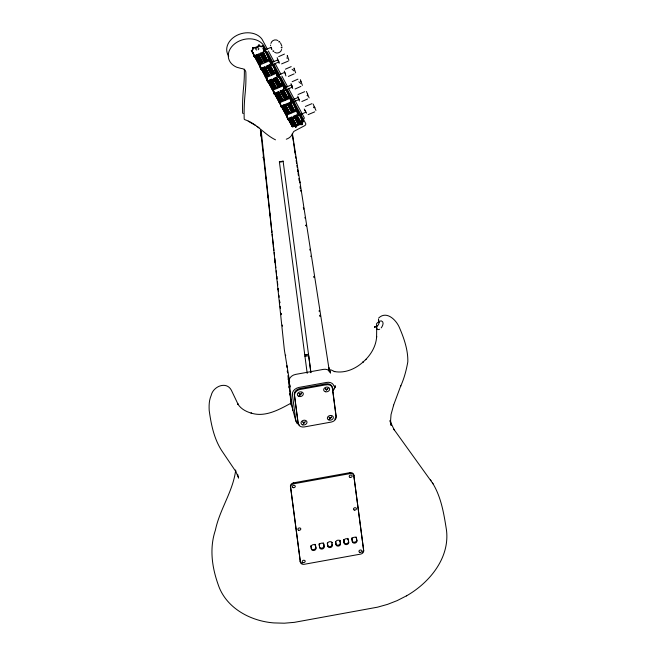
<?xml version="1.0" encoding="UTF-8"?>
<svg xmlns="http://www.w3.org/2000/svg" width="656" height="656" viewBox="0 0 656 656"><rect width="100%" height="100%" fill="white"/><g stroke="black" fill="none" stroke-linecap="round" stroke-linejoin="round"><path stroke-width="0.98" d="M376.708 326.663L376.585 337.397L376.642 336.389C376.257 345.269 371.698 353.494 365.556 359.726L366.015 359.291L362.784 362.309L363.186 361.923C355.372 369.025 344.826 373.584 334.183 371.501L334.716 371.64L330.755 369.779M376.421 326.795L376.97 328.976L378.266 329.632L379.676 329.263M378.446 320.71L378.463 319.652L378.873 322.662M378.545 320.645L378.561 319.562L378.979 322.613M237.644 474.345L238.612 478.093L235.93 471.697L221.687 450.59C213.987 438.684 211.093 424.284 209.19 410.41C208.944 405.342 209.067 400.062 211.216 395.355C213.093 386.45 226.402 380.767 231.347 390.205L238.177 404.514L237.62 403.604C240.531 408.778 246.107 411.697 251.642 413.247L251.01 413.034C265.081 417.626 279.136 409.606 291.059 403.145L291.166 404.752M328.771 368.041C329.935 367.475 331.961 379.857 328.902 367.68M235.643 469.983L235.586 471.738L235.627 470.688C232.79 491.729 219.678 509.482 215.398 530.138C209.346 548.137 211.896 566.981 218.177 584.611C225.894 608.022 250.551 621.199 273.995 622.921L284.302 623.2L294.364 622.347L377.585 607.161L387.532 604.373L397.175 600.609L406.671 595.746M335.011 387.343L335.15 385.679L334.601 388.016L333.141 390.353L335.011 387.343L333.838 385.818A6.658 5.15 -14.5 0 0 326.737 382.407L299.095 387.401A7.56 5.847 -14.5 0 0 292.42 394.559L295.905 421.357L297.562 423.85A5.117 0.836 63.8 0 1 295.298 419.028L291.059 403.145M253.544 54.694L251.494 50.619A3.313 2.558 -14.5 0 0 252.732 47.462A5.01 3.879 -14.5 0 0 258.972 44.829A2.673 2.075 -14.5 0 0 262.736 45.879L264.786 49.954M269.583 58.876L269.731 58.245M276.332 71.414L276.479 70.782M283.08 83.952L283.228 83.328M289.829 96.498L289.977 95.866M296.578 109.035L296.725 108.404M300.087 114.652L303.302 121.516A3.313 2.558 -14.5 0 0 302.063 124.673A5.01 3.879 -14.5 0 0 295.815 127.305A2.673 2.075 -14.5 0 0 294.724 126.132M291.789 86.272L291.395 84.927L292.297 86.887M393.403 405.695L400.8 385.744L400.562 386.368C404.162 378.594 406.31 370.246 407.819 361.85C408.114 350.222 404.145 338.594 399.586 327.984C396.486 320.136 386.491 310.091 378.504 318.201M393.625 405.121L391.025 414.617L390.591 420.537L391.124 425.391L389.926 420.48M263.745 51.676L263.261 48.077L264.803 50.947M270.493 64.222L270.01 60.614L259.604 65.001L260.768 68.519M277.242 76.76L276.758 73.16L266.352 77.547L267.623 80.647A1.238 0.648 26.8 0 0 267.943 80.754M283.991 89.298L283.507 85.698L273.101 90.085L274.372 93.193A1.238 0.648 26.8 0 0 274.692 93.3M290.739 101.836L290.255 98.236L279.85 102.623L281.129 106.428M297.488 114.382L297.004 110.782L286.598 115.169L287.869 118.269A1.238 0.648 26.8 0 0 288.189 118.375M270.92 43.419C271.633 40.385 275.323 38.876 277.947 40.582M281.654 49.487C280.94 52.521 277.25 54.03 274.626 52.324M271.215 47.814L271.133 47.306L263.655 50.463M301.58 393.329L300.571 394.74L299.136 393.739M327.91 388.573L327.36 389.41M381.21 327.877C382.71 326.057 384.531 321.793 381.218 320.858L379.808 321.219M304.909 422.284L304.253 423.12L302.818 422.12M331.247 417.519L330.681 418.257M327.106 389.746L325.466 388.983M298.8 396.068L299.981 394.805L300.095 395.248M301.637 393.026L300.456 394.297L299.005 393.502M327.967 388.27L326.786 389.541L325.335 388.746M305.319 421.406L304.138 422.677L302.687 421.882M328.812 419.692L330.001 418.421L330.017 418.971M331.657 416.65L330.468 417.921L329.017 417.126M303.564 423.842L303.662 423.186M406.417 595.902C429.475 582.799 450.106 557.83 446.441 529.827C443.891 513.763 441.25 497.084 432.542 483.013M375.486 326.376L374.601 327.041L377.208 325.835M375.494 326.483L374.584 327.172L377.233 325.95M285.417 69.167L291.198 66.617M294.142 73.882L288.361 76.432M292.166 81.705L297.947 79.155M300.891 86.42L295.11 88.97M271.33 65.239L278.833 61.967M277.168 75.547L284.647 72.39L285.032 73.005M281.736 107.092L280.776 105.009M291.576 102.861L299.046 99.425M288.517 119.605L287.804 118.375M298.324 115.399L305.803 112.25L305.729 111.741M284.45 54.071L278.685 56.613M281.613 63.894L288.23 61.098M304.696 91.692L298.07 94.489M301.858 101.516L307.615 98.974M305.335 106.444L311.953 103.656M314.716 111.848L308.09 114.636M292.428 126.1A2.673 2.075 -14.5 0 0 292.059 126.255L251.494 50.619M253.077 52.373L254.774 56.801M263.023 48.175L263.712 50.52M256.816 54.678L261.424 63.263L256.832 54.719M257.578 54.358L261.99 63.025L257.595 54.399M258.341 54.03L262.949 62.623L258.357 54.079M259.981 53.341L264.393 62.017L259.989 53.39M260.776 53.005L265.385 61.598L260.785 53.054M261.572 52.669L266.172 61.213M263.171 51.996L267.582 60.672L263.179 52.045M268.091 57.58L265.245 51.758M268.698 59.95L268.156 57.556M260.506 67.256L259.825 64.911M266.648 76.449L262.039 67.863L266.451 76.531M269.698 75.161L264.893 66.658L269.509 75.243M272.133 74.136L267.328 65.633L271.937 74.218M268.32 65.215L272.732 73.882M270.01 60.614L275.069 70.02L275.446 72.496L274.905 70.094M267.976 75.891L263.368 67.297L268.173 75.809M268.739 75.563L264.13 66.978L268.935 75.481M271.141 74.554L266.533 65.969L271.338 74.472M274.331 73.21L269.723 64.624L274.528 73.128M267.213 76.211L262.605 67.617L267.41 76.129M273.536 73.546L268.927 64.96L273.732 73.464M267.254 79.794L266.574 77.449M268.591 80.483L273.396 88.986L268.788 80.401M269.354 80.163L274.159 88.667L269.55 80.081M270.133 79.884L274.921 88.347L270.313 79.753M270.895 79.565L275.684 88.027L271.092 79.483M271.658 79.245L276.447 87.699L271.855 79.163M273.29 78.556L278.087 87.01L273.478 78.425M274.085 78.22L278.882 86.674L274.282 78.138M274.872 77.834L279.669 86.297M275.676 77.498L280.481 86.002L275.873 77.416M276.479 77.211L281.276 85.665L276.676 77.129M281.588 82.664L278.743 76.842M282.269 85.001L281.654 82.631M283.917 88.084L291.395 84.927M275.356 93.07L280.145 101.532L275.553 92.988M276.102 92.701L280.907 101.204L276.315 92.668M276.865 92.381L281.67 100.885L277.062 92.299M277.627 92.061L282.433 100.565L277.824 91.971M278.406 91.783L283.195 100.245L278.587 91.651M280.03 91.045L284.835 99.556L280.227 90.963M280.834 90.758L285.631 99.22L281.022 90.626M286.418 98.835L281.818 90.29M282.424 90.036L287.23 98.548L282.629 90.003M283.22 89.7L288.025 98.211L283.417 89.618M283.892 90.717L292.305 87.166M288.337 95.202L285.491 89.38M280.752 104.878L280.137 102.5M282.285 105.477L286.893 114.07L282.301 105.526M283.048 105.157L287.656 113.75L283.064 105.206M288.566 102.828L293.175 111.422M285.967 105.222L287.836 104.435M285.13 111.938L285.893 114.603A1.238 0.443 -76.7 0 0 286.032 114.382M295.085 107.74L290.255 98.236M295.766 110.085L295.151 107.715M292.182 111.84L287.574 103.254L292.174 111.791M293.781 111.167L289.37 102.492L293.765 111.118M287.5 117.416L286.885 115.046M297.455 113.217L296.84 110.848M293.642 126.608L288.837 118.105L293.445 126.69M294.405 126.288L289.599 117.785L294.208 126.37M295.167 125.968L290.559 117.375L294.97 126.05M298.332 124.632L293.724 116.046L298.316 124.591A5.01 3.879 -14.5 0 1 298.898 124.337L294.323 115.792L299.128 124.296M295.331 115.415L299.726 124.041M300.727 123.623L295.922 115.12L300.53 123.705M292.715 117.76L294.585 116.973M301.834 120.286L298.988 114.464M291.649 125.862L291.928 125.747A2.673 2.075 -14.5 0 1 292.297 125.591M302.621 121.434A3.313 2.558 -14.5 0 1 303.162 121.007L303.441 120.893M296.504 125.403L291.887 116.817L296.692 125.321M295.733 125.731L291.125 117.137L295.93 125.649M301.325 123.369L296.717 114.784L301.522 123.287M304.966 356.372L279.382 161.802L283.105 161.13L310.911 372.698L308.689 355.7L304.966 356.372L307.188 373.371M293.609 482.832L349.804 472.673A3.616 2.796 -14.5 0 1 353.715 474.821L363.695 550.704A3.616 2.796 -14.5 0 1 360.505 554.131L304.31 564.283A3.616 2.796 -14.5 0 1 300.391 562.135L290.419 486.252A3.616 2.796 -14.5 0 1 293.609 482.832L293.855 483.759A3.616 2.796 -14.5 0 0 290.657 487.187L300.391 562.135M293.855 483.759L350.042 473.607A3.616 2.796 -14.5 0 1 353.961 475.748M271.231 48.462L271.904 49.364L271.305 48.077M306.647 354.675L304.72 354.732L305.327 354.888A2.747 1.706 -7.5 0 0 308.443 354.06M268.411 60.336L269.009 60.155L268.32 57.482M275.159 72.873L275.758 72.701L275.069 70.02M281.908 85.419L282.506 85.239L281.818 82.566M288.656 97.957L289.255 97.777L288.566 95.104M295.405 110.495L296.004 110.323L295.323 107.641M302.154 123.033L302.752 122.861L302.072 120.179M275.495 139.826C264.647 134.652 256.963 123.672 245.041 119.745A1.517 1.173 -14.5 0 1 244.18 118.556A316.208 244.639 -14.5 0 1 245.065 94.218A251.109 194.266 -14.5 0 0 245.861 72.529A5.683 4.395 -14.5 0 0 241.195 68.478L236.783 67.248A18.958 14.662 -14.5 0 1 234.454 43.993A18.958 14.662 -14.5 0 1 263.646 45.362L266.065 49.848M248.222 121.204L255.602 125.468M313.896 276.348L314.314 277.627L313.896 276.93M292.092 69.265L293.962 70.905M298.841 81.803L300.71 83.443M330.534 418.331L329.156 417.364M257.078 126.46L259.013 127.797M265.385 77.113L265.647 76.982A1.238 0.443 -76.7 0 0 265.787 76.76M253.446 53.554L252.855 52.464L254.126 55.571A1.238 0.648 26.8 0 0 254.446 55.678M278.808 62.082L277.898 59.852L270.387 63.091L269.846 60.688M253.888 56.227L253.724 55.637L254.29 56.752M254.274 56.695L253.536 54.981M299.054 99.704L298.144 97.473L290.633 100.712L290.018 98.334M260.621 68.749L260.424 68.331M305.737 112.192L304.86 110.036M267.271 80.491C266.172 78.876 267.869 82.049 267.156 80.934M273.97 93.546L273.634 92.422L274.544 94.653L273.946 93.332L274.142 93.841M280.44 105.017L280.842 106.19L280.653 105.829M280.948 106.354L281.293 107.19L281.219 106.69M287.566 118.49L287.615 118.908L287.418 118.49M286.787 57.884L287.213 58.359M307.033 95.505L307.459 95.981M251.215 50.733L251.625 51.127A3.313 2.558 -14.5 0 0 252.863 47.978L252.732 47.462M264.688 75.76L280.522 104.812M280.629 105.419L281.121 105.731A1.238 0.648 26.8 0 0 281.44 105.837M279.751 41.984L279.358 41.566M272.789 50.897L273.208 51.34M306.45 91.471L309.148 97.941M278.702 41.631L279.03 42.082M273.872 51.275L273.56 50.848M314.536 107.19L314.913 107.723M305.516 111.094L305.155 110.602M253.511 54.94L253.659 55.85M433.075 483.857L393.666 429.024L394.199 429.869L390.238 421.488M253.847 56.178L254.225 56.531M260.662 68.691L261.047 69.577L260.637 68.47M305.352 218.407L305.138 217.349L305.204 218.104M309.976 249.165L310.313 250.33L309.985 249.969M319.169 311.42L319.16 310.591M319.784 315.175L320.12 316.331L319.792 315.971M430.549 479.88L431.082 480.717M313.142 104.074L315.954 110.421M304.22 109.035L304.892 110.29M305.794 111.963L306.467 113.217M267.394 49.192L262.08 39.319A18.958 14.662 -14.5 0 0 236.914 35.342A18.958 14.662 -14.5 0 0 228.739 56.137M268.361 50.979L274.151 61.746M275.118 63.542L280.916 74.308M281.883 76.104L287.672 86.871M288.64 88.667L304.089 117.375A2.271 1.763 -14.5 0 1 304.04 118.744M267.033 51.644L272.822 62.41M273.79 64.206L279.579 74.973M280.547 76.768L286.344 87.535M287.303 89.323L305.655 123.418A2.271 1.763 -14.5 0 1 304.351 125.845L294.38 131.11A2.206 1.706 -14.5 0 0 293.355 132.151L292.051 134.652A9.094 7.036 -14.5 0 1 286.287 139.211M263.007 45.764L292.387 100.343M293.347 102.139L299.12 112.865M265.746 51.742L278.259 74.997M279.226 76.785L303.302 121.516L303.162 121.007M276.758 73.16L278.3 76.022M283.507 85.698L285.048 88.568M297.004 110.782L298.882 114.939M259.604 65.001L260.194 66.092M266.352 77.547L266.943 78.638M273.101 90.085L273.691 91.176M279.85 102.623L280.44 103.714M254.503 56.482L264.614 75.26M281.481 106.608L287.738 118.236M288.697 120.015L292.059 126.255M280.497 42.878L281.859 46.141M280.817 105.952L280.776 106.305M267.41 81.082L267.796 82.115L267.517 81.057M253.741 55.342L254.2 56.465M287.64 118.392L287.131 117.498L287.615 118.802M287.5 118.703L288.041 119.736L287.877 118.966M253.774 55.416L254.02 55.981M300.391 79.663L302.4 85.403M291.904 85.821L292.281 86.994M267.443 80.45L268.23 81.705M260.473 68.47L260.104 67.363L260.875 68.109A1.238 0.648 26.8 0 0 261.195 68.216M261.277 132.487L260.375 130.126L261.465 133.275L284.36 349.894L289.624 381.923M278.841 102.115L279.144 102.065A1.238 0.443 -76.7 0 0 279.284 101.844M287.689 118.064L287.525 117.555M274.093 92.709L274.979 94.251M294.011 67.994L295.651 72.865M287.262 55.448L288.902 60.327M297.775 96.153L298.267 97.613M298.923 99.564L299.415 101.024M291.026 83.615L291.846 86.051M292.174 87.027L292.666 88.486M284.278 71.069L284.77 72.537M285.426 74.481L285.918 75.948M278.677 61.943L279.169 63.402M277.16 57.662L278.8 62.533M260.522 129.913L271.822 231.888M271.24 47.88L271.108 47.347M267.345 80.163L266.639 77.424M295.143 151.643L295.02 151.142L295.126 152.02M295.184 151.938L295.315 152.438M298.013 171.503L297.89 171.003L298.004 171.88M298.095 172.085L298.185 172.29M303.654 208.756L303.359 207.468L303.695 209.051L303.564 208.551M306.204 225.672L306.04 224.885M306.024 225.262L306.245 225.967L306.114 225.467M310.55 256.127L310.641 256.332M263.269 157.407L263.138 156.907L263.474 158.49L263.31 157.694M265.664 177.341L265.541 176.849L265.655 177.727M265.705 177.637L265.836 178.137M267.714 196.152L267.591 195.652L267.796 196.734M267.755 196.447L267.886 196.939M269.755 214.061L269.624 213.561L269.96 215.143L269.829 214.643M269.796 214.356L269.928 214.856M275.217 262.81L274.971 261.432L275.143 262.228M276.783 276.315L276.914 276.816M278.201 289.239L278.078 288.738L278.193 289.616M278.242 289.534L278.374 290.034M279.833 302.949L279.497 301.366L279.702 302.457M280.948 313.617L280.817 313.117L281.03 314.199M280.989 313.904L281.153 314.7M282.465 326.147L282.26 325.064M285.581 355.101L285.713 355.601M287.435 371.772L287.303 371.271L287.517 372.354M287.476 372.059L287.64 372.854L287.377 370.517M288.353 379.398L288.222 378.897L288.337 379.775M289.944 394.092L289.813 393.592L290.149 395.174L289.985 394.379M290.715 400.841L290.592 400.34L290.92 401.923L290.756 401.136M301.744 123.057A3.313 2.558 -14.5 0 0 301.932 124.164L302.063 124.673M291.797 101.106L292.174 102.68L290.846 99.327M290.091 98.31L290.706 100.68M288.402 95.177L288.738 96.785M295.397 126.231A2.673 2.075 -14.5 0 1 295.684 126.797L295.815 127.305M278.349 60.967L278.546 61.713M284.097 86.789L285.385 89.864M291.887 125.444L292.642 127.149A1.238 0.443 -76.7 0 0 292.781 126.92M277.349 74.251L278.636 77.318M276.594 73.226L277.209 75.596L276.52 73.259M271.551 63.484L271.928 65.059L270.6 61.705M263.851 49.167L265.139 52.242M262.736 45.879L262.867 46.387A2.673 2.075 -14.5 0 1 259.104 45.338A5.01 3.879 -14.5 0 1 252.863 47.978M271.641 87.822L272.396 89.528A1.238 0.443 -76.7 0 0 272.535 89.298M258.972 44.829L259.104 45.338M259.891 64.887L261.482 69.167M257.915 61.869L258.899 64.444A1.238 0.443 -76.7 0 0 259.038 64.222M349.804 472.673L350.042 473.607M326.311 390.041L326.426 390.492M353.715 474.821L363.695 550.704M355.946 536.862A2.271 1.763 -14.5 0 1 356.364 537.682L356.905 540.946A2.271 1.763 -14.5 0 1 354.896 543.102A2.271 1.763 -14.5 0 1 352.436 541.758L351.895 538.486L352.436 541.758M356.364 537.682L356.905 540.946M347.754 538.338A2.271 1.763 -14.5 0 1 348.172 539.166L348.713 542.43A2.271 1.763 -14.5 0 1 346.704 544.578A2.271 1.763 -14.5 0 1 344.244 543.234L343.703 539.97A2.271 1.763 -14.5 0 1 343.719 539.503M348.172 539.166L348.713 542.43M343.703 539.97L344.244 543.234M339.841 540.2A2.271 1.763 -14.5 0 1 339.98 540.642L340.521 543.906A2.271 1.763 -14.5 0 1 338.512 546.063A2.271 1.763 -14.5 0 1 336.052 544.718L335.511 541.446L336.052 544.718M339.98 540.642L340.521 543.906M332.33 545.39L332.092 544.455A2.271 1.763 -14.5 0 1 330.083 546.612A2.271 1.763 -14.5 0 1 327.623 545.267L327.861 546.194A2.271 1.763 -14.5 0 0 330.321 547.539A2.271 1.763 -14.5 0 0 332.33 545.39L331.788 542.127L332.026 543.053A2.271 1.763 -14.5 0 0 329.566 541.708A2.271 1.763 -14.5 0 0 327.557 543.857L327.861 546.194M327.557 543.857L327.319 542.93L327.516 544.488M323.597 543.603L324.138 546.866A2.271 1.763 -14.5 0 1 322.129 549.023A2.271 1.763 -14.5 0 1 319.669 547.678L319.431 546.743A2.271 1.763 -14.5 0 0 321.891 548.088A2.271 1.763 -14.5 0 0 323.9 545.94L323.597 543.603A2.271 1.763 -14.5 0 0 323.178 542.783M323.9 545.94L324.138 546.866M314.987 544.259A2.271 1.763 -14.5 0 1 315.405 545.087L315.946 548.35A2.271 1.763 -14.5 0 1 313.937 550.499A2.271 1.763 -14.5 0 1 311.477 549.154L310.936 545.89L311.477 549.154M315.405 545.087L315.946 548.35M290.419 486.252L290.657 487.187M299.833 182.163C299.431 180.384 300.21 184.115 299.808 182.311M281.219 47.339L281.326 47.921M307.525 93.71L307.623 94.284M300.776 81.172L300.874 81.746M294.027 68.634L294.126 69.2M299.029 99.54L298.923 98.925M287.279 56.088L287.377 56.662M285.532 74.456L285.426 73.841M278.784 61.918L278.677 61.303M292.379 133.381L329.443 371.665M292.232 134.021L293.281 141.097M293.585 143.115L294.634 150.191M294.938 152.217L295.241 154.234M295.536 156.259L295.84 158.276M296.143 160.302L296.594 163.336M296.889 165.353L297.193 167.378M297.496 169.396L297.791 171.421M298.095 173.446L298.398 175.464M298.849 178.498L299.144 180.515M300.046 186.583L300.35 188.608M328.992 369.918L329.214 371.608M300.801 190.174L301.006 191.257L300.883 190.757M319.669 547.678L319.128 544.406L319.365 545.341A2.271 1.763 -14.5 0 1 321.374 543.184A2.271 1.763 -14.5 0 1 323.834 544.529M271.732 231.683L271.863 232.183M273.519 247.542L273.642 248.042L273.306 246.459L273.421 247.337M290.009 384.916L290.272 386.909M292.781 410.287L289.05 381.538A7.56 5.847 -14.5 0 1 295.725 374.379L323.367 369.385A6.658 5.15 -14.5 0 1 330.468 372.797M289.304 387.614L289.435 388.114L289.099 386.532L289.214 387.409M313.568 107.059L313.625 107.674M272.092 234.192L273.913 250.469M274.142 252.503L274.487 255.553M274.831 258.603L275.167 261.662M275.397 263.696L275.856 267.763M276.192 270.813L276.537 273.864M276.881 276.922L277.111 278.956M277.455 282.006L277.791 285.057M278.251 289.124L278.48 291.166M278.931 295.233L279.161 297.266M279.505 300.317L279.735 302.35M280.186 306.426L280.415 308.459M286.803 365.425L287.033 367.467M287.943 375.601L288.287 378.651M288.517 380.685L291.256 405.105M281.982 47.855L281.973 47.298M270.592 45.051L270.6 45.641M285.581 74.505L284.614 72.414M283.105 161.13A2.747 1.706 -7.5 0 1 279.382 161.802M244.36 69.183A251.109 194.266 -14.5 0 1 243.499 88.175A316.208 244.639 -14.5 0 0 242.613 112.512A1.517 1.173 -14.5 0 0 243.146 113.57M298.751 124.328A1.517 1.173 -14.5 0 1 298.119 124.747M292.527 111.258A1.517 1.173 -14.5 0 1 290.091 112.545M285.778 98.72A1.517 1.173 -14.5 0 1 285.171 99.86M284.827 100.04A1.517 1.173 -14.5 0 1 283.343 99.999M279.03 86.174A1.517 1.173 -14.5 0 1 278.423 87.322M277.693 87.609A1.517 1.173 -14.5 0 1 276.93 87.592M272.273 73.948A1.517 1.173 -14.5 0 1 271.33 74.964M265.524 61.41A1.517 1.173 -14.5 0 1 265.409 61.713M265.204 62A1.517 1.173 -14.5 0 1 264.581 62.427M256.717 50.028A1.517 1.173 -14.5 0 1 256.086 48.339A1.517 1.173 -14.5 0 1 258.374 47.921A1.517 1.173 -14.5 0 1 258.202 49.758M302.022 122.205A3.313 2.558 -14.5 0 1 302.391 121.672M295.684 126.797A5.01 3.879 -14.5 0 1 295.979 126.337M296.34 125.903A5.01 3.879 -14.5 0 1 297.75 124.82M301.342 124.074A5.01 3.879 -14.5 0 1 301.932 124.164M299.48 425.072A5.715 4.42 -14.5 0 1 299.005 424.67M298.619 424.211A5.715 4.42 -14.5 0 1 297.972 422.603L294.282 394.223A6.552 5.068 -14.5 0 1 299.513 388.606L325.852 383.85A5.929 4.584 -14.5 0 1 332.264 387.36L335.954 415.74A5.715 4.42 -14.5 0 1 335.487 418.077M335.142 418.635A5.715 4.42 -14.5 0 1 334.708 419.151M332.666 419.102A3.034 2.345 -14.5 0 1 327.656 419.135A3.034 2.345 -14.5 0 1 330.304 415.461A3.034 2.345 -14.5 0 1 333.084 418.536M351.911 538.027A2.271 1.763 -14.5 0 1 352.083 537.559M302.244 563.299A3.616 2.796 -14.5 0 1 301.834 563.168M301.448 562.987A3.616 2.796 -14.5 0 1 300.153 561.208M335.749 542.381A2.271 1.763 -14.5 0 1 337.758 540.224A2.271 1.763 -14.5 0 1 340.218 541.569M343.941 540.897A2.271 1.763 -14.5 0 1 345.95 538.748A2.271 1.763 -14.5 0 1 348.41 540.093M352.133 539.421A2.271 1.763 -14.5 0 1 354.142 537.264A2.271 1.763 -14.5 0 1 356.602 538.609M311.174 546.817A2.271 1.763 -14.5 0 1 313.183 544.669A2.271 1.763 -14.5 0 1 315.643 546.013M363.457 549.769A3.616 2.796 -14.5 0 1 363.162 551.245M362.67 551.926A3.616 2.796 -14.5 0 1 362.35 552.229M315.708 547.416A2.271 1.763 -14.5 0 1 313.699 549.572A2.271 1.763 -14.5 0 1 311.239 548.227M319.144 543.947A2.271 1.763 -14.5 0 1 319.308 543.48M340.284 542.979A2.271 1.763 -14.5 0 1 338.275 545.128A2.271 1.763 -14.5 0 1 335.815 543.783M348.475 541.495A2.271 1.763 -14.5 0 1 346.466 543.652A2.271 1.763 -14.5 0 1 344.006 542.307M356.667 540.019A2.271 1.763 -14.5 0 1 354.658 542.168A2.271 1.763 -14.5 0 1 352.198 540.823M377.011 323.219A2.017 0.984 -61.3 0 1 378.783 322.44A2.017 0.984 -61.3 0 1 378.282 324.909A2.017 0.984 -61.3 0 1 376.511 325.688M376.396 324.613A2.017 0.984 -61.3 0 1 376.741 323.67M259.497 55.194L260.243 55.129L259.497 55.194M266.246 67.74L266.992 67.666L266.246 67.74M272.994 80.278L273.741 80.204L272.994 80.278M279.743 92.816L280.489 92.75L279.743 92.816M286.492 105.362L287.238 105.288L286.492 105.362M293.24 117.9L293.986 117.826L293.24 117.9M255.291 55.317L259.899 63.911L255.307 55.366M256.053 54.997L260.465 63.673L256.07 55.047M262.367 52.332L266.787 61.008L262.384 52.382M274.003 92.332L273.322 89.995L274.003 92.332M283.958 88.142L283.269 85.797L283.958 88.142M283.81 104.837L288.419 113.422L283.827 104.886M284.573 104.517L288.984 113.185L284.589 104.558M285.335 104.197L289.755 112.865L285.352 104.238M286.975 103.509L291.584 112.094L286.984 103.55M290.165 102.156L294.577 110.831L290.173 102.205M302.514 122.623L302.039 121.073L302.514 122.623M326.089 384.785L299.759 389.541A6.552 5.068 -14.5 0 0 294.528 395.158L298.209 423.538A5.715 4.42 -14.5 0 0 304.4 426.925L331.149 422.087A5.715 4.42 -14.5 0 0 336.192 416.675L332.51 388.295A5.929 4.584 -14.5 0 0 326.089 384.785M261.031 134.718L260.801 133.832L261.26 136.481L261.031 134.718M354.33 510.056A1.517 1.173 -14.5 0 0 356.429 508.638A1.517 1.173 -14.5 0 0 354.068 508.031A1.517 1.173 -14.5 0 0 354.33 510.056M298.71 530.253A1.517 1.173 -14.5 0 0 300.809 528.843A1.517 1.173 -14.5 0 0 298.447 528.236A1.517 1.173 -14.5 0 0 298.71 530.253M293.175 487.662A1.517 1.173 -14.5 0 0 295.282 486.244A1.517 1.173 -14.5 0 0 292.912 485.637A1.517 1.173 -14.5 0 0 293.175 487.662M302.793 424.883A3.034 2.345 -14.5 0 0 306.992 422.054A3.034 2.345 -14.5 0 0 302.26 420.84A3.034 2.345 -14.5 0 0 302.793 424.883M359.816 552.327A1.517 1.173 -14.5 0 0 361.923 550.917A1.517 1.173 -14.5 0 0 359.554 550.31A1.517 1.173 -14.5 0 0 359.816 552.327M303.08 562.577A1.517 1.173 -14.5 0 0 305.188 561.167A1.517 1.173 -14.5 0 0 302.818 560.56A1.517 1.173 -14.5 0 0 303.08 562.577M299.103 396.503A3.034 2.345 -14.5 0 0 303.31 393.674A3.034 2.345 -14.5 0 0 298.578 392.46A3.034 2.345 -14.5 0 0 299.103 396.503M325.433 391.747A3.034 2.345 -14.5 0 0 329.64 388.918A3.034 2.345 -14.5 0 0 324.909 387.704A3.034 2.345 -14.5 0 0 325.433 391.747M350.083 477.379A1.517 1.173 -14.5 0 0 352.182 475.961A1.517 1.173 -14.5 0 0 349.82 475.354A1.517 1.173 -14.5 0 0 350.083 477.379"/></g></svg>
